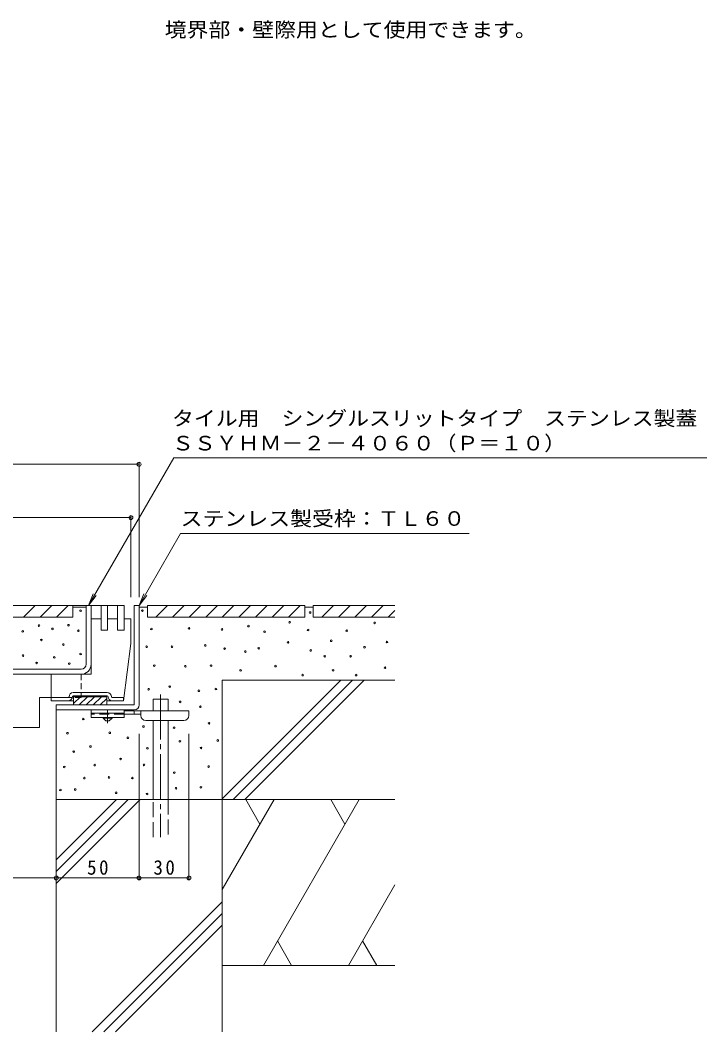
# Model space of a CAD drawing. Units: millimetres at full size, sheet at 1:3. Extents: x -1117 to 1162, y -824 to 816.
# Drawn here: x 693 to 1107, y -620 to -10 of the extents above; entities that cross this region are included whole.
import ezdxf
from ezdxf.enums import TextEntityAlignment as Align

# ---------------------------------------------------------------- set-up
doc = ezdxf.new("R2010")
doc.units = ezdxf.units.MM
doc.header["$LTSCALE"] = 3
doc.header["$PDMODE"] = 32
doc.header["$PDSIZE"] = 2.4
for name, pattern in [('CHAIN1', [8, 5, -1, 1, -1]), ('CHAIN2', [12, 9, -1, 1, -1]), ('DASHED1', [1.8, 1.2, -0.6]), ('DASHED2', [3, 2, -1]), ('DASHED3', [4, 3, -1])]:
    doc.linetypes.add(name, pattern=pattern)
for name, color, linetype, lineweight in [('4-1', 2, 'Continuous', 9), ('4-2', 3, 'Continuous', 9), ('4-3', 4, 'Continuous', 9), ('4-4', 7, 'Continuous', 9), ('4-5', 7, 'Continuous', 9), ('4-6', 6, 'Continuous', 9), ('4-9', 5, 'Continuous', 5), ('4-A', 6, 'Continuous', 9), ('4-C', 2, 'Continuous', 9), ('4-E', 7, 'Continuous', 9), ('D-5', 7, 'Continuous', 9)]:
    doc.layers.add(name, color=color, linetype=linetype, lineweight=lineweight)
doc.styles.add('ＭＳ ゴシック', font='')
doc.styles.get('ＭＳ ゴシック').set_extended_font_data('MS Gothic')

msp = doc.modelspace()

# ---------------------------------------------------------------- linework, layer by layer
at = {"layer": '4-1'}
for p, q in [((761.375, -363.119), (764.375, -363.119)), ((761.375, -423.119), (761.375, -363.119)), ((764.375, -423.119), (764.375, -363.119)), ((761.375, -423.119), (714.375, -423.119)), ((714.375, -426.119), (714.375, -423.119)), ((761.375, -426.119), (714.375, -426.119))]:
    msp.add_line(p, q, dxfattribs=at)
msp.add_arc((761.375, -423.119), 3, 270, 0, dxfattribs=at)
at = {"layer": '4-2'}
for p, q in [((369.375, -363.119), (755.375, -363.119)), ((732.375, -398.619), (732.375, -363.119)), ((735.375, -371.119), (735.375, -363.119)), ((375.375, -401.619), (729.375, -401.619)), ((375.375, -404.619), (729.375, -404.619))]:
    msp.add_line(p, q, dxfattribs=at)
for radius in [3, 6]:
    msp.add_arc((729.375, -398.619), radius, 270, 0, dxfattribs=at)
at = {"layer": '4-3'}
for p, q in [((735.375, -371.119), (739.375, -371.119)), ((735.375, -404.619), (735.375, -371.119)), ((745.375, -378.119), (745.375, -371.119)), ((755.375, -378.119), (755.375, -371.119)), ((755.375, -371.119), (759.375, -371.119)), ((759.375, -386.119), (759.375, -371.119)), ((745.375, -378.119), (741.375, -378.119)), ((755.375, -378.119), (751.375, -378.119)), ((759.375, -386.119), (754.875, -420.619)), ((735.375, -404.619), (711.375, -404.619)), ((711.375, -420.619), (711.375, -404.619)), ((721.625, -418.619), (711.375, -418.619)), ((724.875, -420.619), (711.375, -420.619)), ((724.625, -415.619), (745.125, -415.619)), ((724.625, -417.619), (745.125, -417.619)), ((724.875, -417.619), (724.875, -423.119)), ((744.875, -417.719), (724.875, -417.719)), ((744.875, -417.819), (724.875, -417.819)), ((744.875, -417.919), (724.875, -417.919)), ((744.875, -418.019), (724.875, -418.019)), ((744.875, -418.119), (724.875, -418.119)), ((728.919, -418.119), (724.875, -422.163)), ((733.161, -418.119), (728.161, -423.119)), ((737.404, -418.119), (732.404, -423.119)), ((741.647, -418.119), (736.647, -423.119)), ((744.875, -419.133), (740.889, -423.119)), ((744.875, -417.619), (744.875, -423.119)), ((748.125, -420.619), (744.875, -420.619)), ((748.125, -418.619), (754.875, -418.619)), ((748.125, -420.619), (754.875, -420.619)), ((754.875, -420.619), (754.875, -418.619)), ((724.875, -423.119), (744.875, -423.119))]:
    msp.add_line(p, q, dxfattribs=at)
for points in [[(739.375, -371.119), (741.375, -371.119), (741.375, -378.119)], [(745.375, -371.119), (751.375, -371.119), (751.375, -378.119)]]:
    msp.add_lwpolyline(points, dxfattribs=at)
for centre, radius, start, end in [((721.625, -418.119), 2.5, 270, 0), ((721.625, -418.119), 0.5, 270, 0), ((724.625, -418.119), 2.5, 90, 180), ((724.625, -418.119), 0.5, 90, 180), ((745.125, -418.119), 2.5, 0, 90), ((745.125, -418.119), 0.5, 0, 90), ((748.125, -418.119), 2.5, 180, 270), ((748.125, -418.119), 0.5, 180, 270)]:
    msp.add_arc(centre, radius, start, end, dxfattribs=at)
at = {"layer": '4-4'}
for p, q in [((364.376, -278.024), (764.375, -278.024)), ((764.375, -277.124), (764.375, -358.12)), ((759.375, -310.141), (369.375, -310.141)), ((759.375, -309.241), (759.375, -358.12)), ((714.375, -528.267), (714.375, -431.119)), ((764.375, -528.267), (764.375, -440.419)), ((794.375, -528.267), (794.375, -440.419)), ((414.375, -527.367), (714.375, -527.367)), ((714.375, -527.367), (764.375, -527.367)), ((764.375, -527.367), (794.375, -527.367))]:
    msp.add_line(p, q, dxfattribs=at)
for p in [(764.375, -278.024), (759.375, -310.141), (714.375, -527.367), (764.375, -527.367), (794.375, -527.367)]:
    msp.add_point(p, dxfattribs=at)
at = {"layer": '4-5'}
for p, q in [((789.396, -319.783), (764.375, -363.119)), ((963.396, -319.783), (789.396, -319.783)), ((733.875, -363.119), (738.441, -357.169)), ((764.375, -363.119), (767.246, -356.19)), ((764.375, -363.119), (768.941, -357.169))]:
    msp.add_line(p, q, dxfattribs=at)
msp.add_lwpolyline([(1106.681, -274.217), (785.203, -274.217), (733.875, -363.119), (736.746, -356.19)], dxfattribs=at)
at = {"layer": '4-6'}
for p, q in [((814.375, -480.119), (814.375, -408.119)), ((814.375, -479.682), (885.938, -408.119)), ((814.375, -408.119), (918.575, -408.119)), ((821.009, -480.119), (893.009, -408.119)), ((828.08, -480.119), (900.08, -408.119)), ((772.834, -419.619), (781.834, -419.619)), ((772.834, -426.619), (772.834, -419.619)), ((781.834, -426.619), (781.834, -419.619)), ((714.375, -423.119), (714.375, -620.119)), ((772.834, -480.119), (772.834, -432.419)), ((781.834, -480.119), (781.834, -432.419)), ((714.375, -480.119), (814.375, -480.119)), ((714.375, -516.5), (750.756, -480.119)), ((714.375, -523.571), (757.827, -480.119)), ((714.375, -530.642), (764.898, -480.119)), ((845.707, -480.119), (814.375, -534.387)), ((814.375, -480.119), (814.375, -620.119)), ((814.375, -480.119), (918.575, -480.119)), ((828.659, -480.119), (837.183, -494.883)), ((897.009, -480.119), (839.274, -580.119)), ((879.962, -480.119), (888.485, -494.883)), ((918.575, -531.623), (890.576, -580.119)), ((736.018, -620.119), (814.375, -541.762)), ((743.089, -620.119), (814.375, -548.833)), ((750.16, -620.119), (814.375, -555.904)), ((847.798, -565.356), (856.321, -580.119)), ((899.1, -565.356), (907.623, -580.119)), ((814.375, -580.119), (918.575, -580.119))]:
    msp.add_line(p, q, dxfattribs=at)
at = {"layer": '4-6', "linetype": 'CHAIN2'}
msp.add_line((777.334, -416.834), (777.334, -502.786), dxfattribs=at)
at = {"layer": '4-6', "linetype": 'DASHED3'}
for p, q in [((772.834, -502.786), (772.834, -480.119)), ((781.834, -480.119), (781.834, -502.786))]:
    msp.add_line(p, q, dxfattribs=at)
at = {"layer": '4-9'}
for p, q in [((711.375, -418.619), (704.375, -418.619)), ((704.375, -418.619), (704.375, -436.619)), ((424.376, -436.619), (704.375, -436.619))]:
    msp.add_line(p, q, dxfattribs=at)
at = {"layer": '4-9', "linetype": 'DASHED1'}
msp.add_lwpolyline([(729.375, -404.619), (729.375, -418.619), (711.375, -418.619)], dxfattribs=at)
at = {"layer": '4-A'}
for p, q in [((745.375, -363.119), (745.375, -378.119)), ((751.375, -363.119), (755.375, -363.119)), ((751.375, -378.119), (751.375, -363.119)), ((755.375, -363.119), (755.375, -378.119)), ((755.375, -378.119), (751.375, -378.119))]:
    msp.add_line(p, q, dxfattribs=at)
msp.add_lwpolyline([(745.375, -378.119), (741.375, -378.119), (741.375, -363.119), (745.375, -363.119)], dxfattribs=at)
at = {"layer": '4-C', "color": 3}
for p, q in [((735.375, -426.119), (735.375, -430.619)), ((755.375, -426.119), (735.375, -426.119)), ((755.375, -426.119), (755.375, -430.619)), ((755.375, -428.119), (735.375, -428.119)), ((755.375, -430.619), (735.375, -430.619))]:
    msp.add_line(p, q, dxfattribs=at)
at = {"layer": '4-C', "color": 4, "linetype": 'CHAIN1'}
msp.add_line((745.375, -434.167), (745.375, -426.119), dxfattribs=at)
at = {"layer": '4-C', "color": 4}
for p, q in [((794.375, -426.619), (755.375, -426.619)), ((761.375, -428.619), (761.375, -426.619)), ((765.375, -429.419), (765.375, -426.619)), ((794.375, -429.419), (794.375, -426.619)), ((765.38, -428.619), (755.375, -428.619)), ((768.375, -432.419), (791.375, -432.419))]:
    msp.add_line(p, q, dxfattribs=at)
at = {"layer": '4-C', "color": 3, "linetype": 'DASHED2'}
msp.add_line((755.375, -428.619), (735.375, -428.619), dxfattribs=at)
at = {"layer": '4-C'}
for p, q in [((742.625, -431.119), (742.625, -430.619)), ((742.625, -431.119), (744.375, -432.619)), ((742.625, -431.119), (748.125, -431.119)), ((744.375, -432.619), (746.375, -432.619)), ((746.375, -432.619), (748.125, -431.119)), ((748.125, -431.119), (748.125, -430.619))]:
    msp.add_line(p, q, dxfattribs=at)
at = {"layer": '4-C', "color": 4}
for centre, start, end in [((768.375, -429.419), 180, 270), ((791.375, -429.419), 270, 0)]:
    msp.add_arc(centre, 3, start, end, dxfattribs=at)
at = {"layer": '4-E', "color": 2}
for p, q in [((654.875, -363.119), (724.475, -363.119)), ((694.636, -370.119), (701.636, -363.119)), ((704.636, -370.119), (711.636, -363.119)), ((714.636, -370.119), (721.636, -363.119)), ((724.475, -363.119), (724.475, -370.119)), ((732.375, -364.119), (724.475, -364.119)), ((764.375, -364.119), (769.375, -364.119)), ((769.375, -363.119), (769.375, -370.119)), ((769.375, -363.119), (864.375, -363.119)), ((774.536, -370.119), (781.536, -363.119)), ((784.536, -370.119), (791.536, -363.119)), ((794.536, -370.119), (801.536, -363.119)), ((804.536, -370.119), (811.536, -363.119)), ((814.536, -370.119), (821.536, -363.119)), ((824.536, -370.119), (831.536, -363.119)), ((834.536, -370.119), (841.536, -363.119)), ((844.536, -370.119), (851.536, -363.119)), ((854.536, -370.119), (861.536, -363.119)), ((864.375, -363.119), (864.375, -370.119)), ((864.375, -364.119), (869.375, -364.119)), ((869.375, -363.119), (918.575, -363.119)), ((869.375, -363.119), (869.375, -370.119)), ((874.536, -370.119), (881.536, -363.119)), ((884.536, -370.119), (891.536, -363.119)), ((894.536, -370.119), (901.536, -363.119)), ((904.536, -370.119), (911.536, -363.119)), ((724.475, -370.119), (654.875, -370.119)), ((864.375, -370.119), (769.375, -370.119)), ((918.575, -370.119), (869.375, -370.119)), ((914.536, -370.119), (918.575, -366.08))]:
    msp.add_line(p, q, dxfattribs=at)
at = {"layer": '4-E'}
for centre in [(729.052, -366.283), (766.336, -366.266), (867.46, -367.386), (703.97, -375.248), (712.075, -377.228), (721.775, -375.023), (727.728, -378.33), (771.789, -377.346), (794.482, -376.955), (814.371, -377.607), (830.291, -375.602), (855.136, -373.254), (866.286, -377.95), (889.566, -378.341), (906.391, -373.646), (694.188, -378.77), (705.423, -383.949), (839.999, -378.977), (880.176, -384.405), (718.689, -386.708), (768.912, -388.057), (784.179, -388.041), (804.264, -387.258), (815.936, -389.149), (836.477, -388.954), (854.157, -385.383), (867.851, -390.274), (900.326, -388.318), (913.824, -385.188), (694.35, -393.346), (713.177, -394.425), (729.051, -392.44), (828.457, -390.91), (876.264, -393.796), (891.914, -393.796), (702.538, -397.81), (722.216, -398.173), (773.485, -399.387), (792.265, -399.779), (807.785, -399.387), (825.522, -402.257), (846.65, -399.713), (881.35, -402.208), (912.651, -400.643), (862.961, -405.142), (895.24, -405.142), (770.118, -413.618), (782.813, -412.053), (800.376, -414.574), (810.635, -413.531), (789.098, -421.23), (801.291, -424.172), (730.681, -431.59), (766.963, -436.139), (785.492, -436.805), (806.534, -434.157), (721.155, -440.149), (746.659, -439.87), (757.603, -442.895), (788.946, -445), (811.816, -444.53), (724.912, -451.229), (735.015, -448.194), (769.404, -449.232), (801.722, -449.054), (753.196, -455.688), (719.167, -460.479), (737.594, -459.373), (767.296, -459.218), (785.506, -463.919), (806.267, -460.233), (731.329, -467.236), (746.159, -466.832), (760.306, -467.165), (716.923, -474.418), (725.801, -474.115), (750.494, -476.081), (786.602, -473.322), (801.599, -472.764), (769.182, -476.748)]:
    msp.add_circle(centre, 0.5, dxfattribs=at)

# ---------------------------------------------------------------- texts
at = {"layer": '4-4', "color": 2, "char_height": 8.798, "attachment_point": 7, "style": 'ＭＳ ゴシック'}
for s, insert in [('\\T1.27;\\W0.95;50', (733, -525.567)), ('\\T1.27;\\W0.95;30', (773, -525.567))]:
    msp.add_mtext(s, dxfattribs=dict(at, insert=insert))
at = {"layer": '4-5', "color": 2, "style": 'ＭＳ ゴシック', "width": 1.1}
for s, p in [('タイル用\u3000シングルスリットタイプ\u3000ステンレス製蓋', (784.181, -257.336)), ('ＳＳＹＨＭ－２－４０６０（Ｐ＝１０）', (784.181, -272.336)), ('ステンレス製受枠：ＴＬ６０', (789.396, -317.775))]:
    msp.add_text(s, height=8.798, dxfattribs=at).set_placement(p, align=Align.BOTTOM_LEFT)
at = {"layer": 'D-5', "color": 2, "style": 'ＭＳ ゴシック', "width": 1.1}
msp.add_text('\u3000境界部・壁際用として使用できます。', height=8.798, dxfattribs=at).set_placement((766.575, -23.089), align=Align.BOTTOM_LEFT)

doc.saveas('drawing.dxf')
